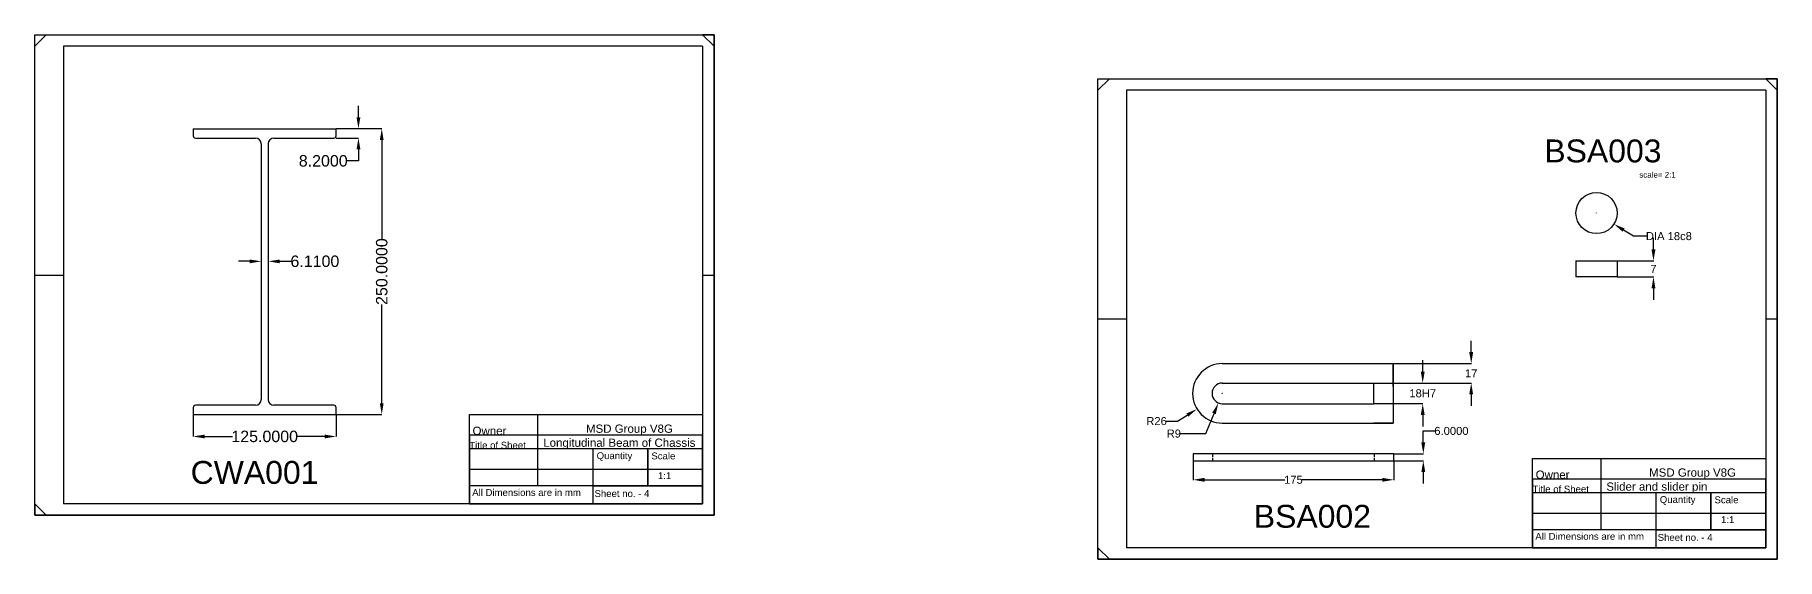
# Model space of a CAD drawing. Header units: inches. Extents: x 6036 to 12138, y -290 to 1789.
# Drawn here: x 10614 to 12138, y 50 to 509 of the extents above; entities that cross this region are included whole.
import ezdxf

# ---------------------------------------------------------------- set-up
doc = ezdxf.new("R2010")
doc.units = ezdxf.units.IN
doc.header["$MEASUREMENT"] = 0
doc.linetypes.add('AM_ISO02W050x2', pattern=[3.75, 3, -0.75])
doc.styles.get("Standard").update_dxf_attribs({"font": 'arial.ttf'})
doc.dimstyles.new('AM_ANSI$0', dxfattribs={"dimtxt": 10, "dimasz": 10, "dimexe": 0.1, "dimexo": 0.05, "dimgap": 0.06, "dimtad": 0, "dimtoh": 1, "dimdec": 4, "dimzin": 7, "dimdsep": 46, "dimtxsty": 'Standard', "dimcen": 0, "dimclrd": 256, "dimclre": 256, "dimclrt": 2, "dimadec": 0, "dimazin": 2, "dimtp": 0.1, "dimtm": 0.1, "dimtfac": 0.71, "dimtdec": 4, "dimtofl": 0, "dimtmove": 0, "dimatfit": 3, "dimfxl": 1, "dimtolj": 1, "dimtzin": 7, "dimlwd": -1, "dimlwe": -1, "dimarcsym": 1})
doc.dimstyles.new('Annotative', dxfattribs={"dimscale": 0, "dimtxt": 7, "dimasz": 10, "dimexe": 0.18, "dimexo": 0.0625, "dimgap": 0.09, "dimtad": 0, "dimtih": 1, "dimtoh": 1, "dimdec": 4, "dimzin": 0, "dimdsep": 46, "dimtxsty": 'Standard', "dimcen": 0.09, "dimadec": 0, "dimazin": 0, "dimtfac": 1, "dimtdec": 4, "dimtofl": 0, "dimtmove": 0, "dimatfit": 3, "dimfxl": 1, "dimtolj": 1, "dimtzin": 0, "dimarcsym": 0})

# ---------------------------------------------------------------- blocks, each defined once
blk = doc.blocks.new('*D68')
at = {"linetype": 'ByBlock', "transparency": 16777216}
for p, q in [((10752.8, 176.7), (10752.8, 157.6)), ((10877.8, 176.7), (10877.8, 157.6)), ((10762.8, 157.7), (10787.2, 157.7)), ((10867.8, 157.7), (10843.4, 157.7))]:
    blk.add_line(p, q, dxfattribs=at)
at = {"transparency": 16777216}
for points in [[(10762.8, 159.3), (10762.8, 156), (10752.8, 157.7)], [(10867.8, 159.3), (10867.8, 156), (10877.8, 157.7)]]:
    blk.add_solid(points, dxfattribs=at)
at = {"layer": 'Defpoints', "color": 0, "transparency": 16777216}
for p in [(10752.8, 176.8), (10877.8, 176.8), (10877.8, 157.7)]:
    blk.add_point(p, dxfattribs=at)
at = {"color": 2, "transparency": 16777216, "insert": (10815.3, 157.7), "char_height": 10, "attachment_point": 5}
blk.add_mtext('\\A1;{\\C3;125.0000}', dxfattribs=at)
blk = doc.blocks.new('*D69')
at = {"linetype": 'ByBlock', "transparency": 16777216}
for p, q in [((10897.3, 436.8), (10897.3, 446.8)), ((10877.9, 426.8), (10897.4, 426.8)), ((10877.9, 418.6), (10897.4, 418.6)), ((10897.3, 398.6), (10887.3, 398.6)), ((10897.3, 408.6), (10897.3, 398.6))]:
    blk.add_line(p, q, dxfattribs=at)
at = {"transparency": 16777216}
for points in [[(10895.6, 436.8), (10899, 436.8), (10897.3, 426.8)], [(10895.6, 408.6), (10899, 408.6), (10897.3, 418.6)]]:
    blk.add_solid(points, dxfattribs=at)
at = {"layer": 'Defpoints', "color": 0, "transparency": 16777216}
for p in [(10877.8, 426.8), (10877.8, 418.6), (10897.3, 418.6)]:
    blk.add_point(p, dxfattribs=at)
at = {"color": 2, "transparency": 16777216, "insert": (10866.5, 398.6), "char_height": 10, "attachment_point": 5}
blk.add_mtext('\\A1;{\\C3;8.2000}', dxfattribs=at)
blk = doc.blocks.new('*D70')
at = {"linetype": 'ByBlock', "transparency": 16777216}
for p, q in [((10877.9, 426.8), (10917.8, 426.8)), ((10917.7, 416.8), (10917.7, 330.4)), ((10917.7, 186.8), (10917.7, 273.1)), ((10877.9, 176.8), (10917.8, 176.8))]:
    blk.add_line(p, q, dxfattribs=at)
at = {"transparency": 16777216}
for points in [[(10916, 416.8), (10919.3, 416.8), (10917.7, 426.8)], [(10916, 186.8), (10919.3, 186.8), (10917.7, 176.8)]]:
    blk.add_solid(points, dxfattribs=at)
at = {"layer": 'Defpoints', "color": 0, "transparency": 16777216}
for p in [(10877.8, 426.8), (10877.8, 176.8), (10917.7, 176.8)]:
    blk.add_point(p, dxfattribs=at)
at = {"color": 2, "transparency": 16777216, "insert": (10917.7, 301.8), "char_height": 10, "width": 57.699, "attachment_point": 5, "rotation": 90}
blk.add_mtext('\\A1;{\\C3;250.0000}', dxfattribs=at)
blk = doc.blocks.new('*D71')
at = {"linetype": 'ByBlock', "transparency": 16777216}
for p, q in [((10812.3, 413.5), (10812.3, 310.7)), ((10818.4, 413.5), (10818.4, 310.7)), ((10802.3, 310.8), (10792.3, 310.8)), ((10828.4, 310.8), (10838.4, 310.8))]:
    blk.add_line(p, q, dxfattribs=at)
at = {"transparency": 16777216}
for points in [[(10802.3, 312.4), (10802.3, 309.1), (10812.3, 310.8)], [(10828.4, 312.4), (10828.4, 309.1), (10818.4, 310.8)]]:
    blk.add_solid(points, dxfattribs=at)
at = {"layer": 'Defpoints', "color": 0, "transparency": 16777216}
for p in [(10812.3, 413.6), (10818.4, 413.6), (10818.4, 310.8)]:
    blk.add_point(p, dxfattribs=at)
at = {"color": 2, "transparency": 16777216, "insert": (10859.2, 310.8), "char_height": 10, "attachment_point": 5}
blk.add_mtext('\\A1;{\\C3;6.1100}', dxfattribs=at)
blk = doc.blocks.new('*D99')
at = {"color": 0, "lineweight": -2, "transparency": 16777216}
for p, q in [((11828.6, 152.5), (11828.6, 162.5)), ((11828.6, 162.5), (11838.6, 162.5)), ((11802.8, 142.5), (11828.8, 142.5)), ((11802.8, 136.5), (11828.8, 136.5)), ((11828.6, 126.5), (11828.6, 116.5))]:
    blk.add_line(p, q, dxfattribs=at)
at = {"color": 0, "transparency": 16777216}
for points in [[(11826.9, 152.5), (11830.3, 152.5), (11828.6, 142.5)], [(11826.9, 126.5), (11830.3, 126.5), (11828.6, 136.5)]]:
    blk.add_solid(points, dxfattribs=at)
at = {"layer": 'Defpoints', "color": 0, "transparency": 16777216}
for p in [(11802.7, 142.5), (11828.6, 142.5), (11802.7, 136.5)]:
    blk.add_point(p, dxfattribs=at)
at = {"color": 0, "transparency": 16777216, "insert": (11853.2, 162.5), "char_height": 7, "attachment_point": 5}
blk.add_mtext('\\A1;6.0000', dxfattribs=at)
blk = doc.blocks.new('*D100')
at = {"color": 0, "lineweight": -2, "transparency": 16777216}
for p, q in [((11627.3, 136.4), (11627.3, 119.6)), ((11802.7, 136.4), (11802.7, 119.6)), ((11637.3, 119.8), (11707.5, 119.8)), ((11792.7, 119.8), (11722.5, 119.8))]:
    blk.add_line(p, q, dxfattribs=at)
at = {"color": 0, "transparency": 16777216}
for points in [[(11637.3, 121.5), (11637.3, 118.1), (11627.3, 119.8)], [(11792.7, 121.5), (11792.7, 118.1), (11802.7, 119.8)]]:
    blk.add_solid(points, dxfattribs=at)
at = {"layer": 'Defpoints', "color": 0, "transparency": 16777216}
for p in [(11627.3, 136.5), (11802.7, 136.5), (11802.7, 119.8)]:
    blk.add_point(p, dxfattribs=at)
at = {"color": 0, "transparency": 16777216, "insert": (11715, 119.8), "char_height": 7, "attachment_point": 5}
blk.add_mtext('\\A1;175', dxfattribs=at)
blk = doc.blocks.new('*D101')
at = {"color": 0, "lineweight": -2, "transparency": 16777216}
for p, q in [((11870.5, 231.4), (11870.5, 241.4)), ((11802.3, 221.4), (11870.7, 221.4)), ((11785.3, 204.4), (11870.7, 204.4)), ((11870.5, 194.4), (11870.5, 184.4))]:
    blk.add_line(p, q, dxfattribs=at)
at = {"color": 0, "transparency": 16777216}
for points in [[(11868.8, 231.4), (11872.2, 231.4), (11870.5, 221.4)], [(11868.8, 194.4), (11872.2, 194.4), (11870.5, 204.4)]]:
    blk.add_solid(points, dxfattribs=at)
at = {"layer": 'Defpoints', "color": 0, "transparency": 16777216}
for p in [(11802.2, 221.4), (11785.2, 204.4), (11870.5, 204.4)]:
    blk.add_point(p, dxfattribs=at)
at = {"color": 0, "transparency": 16777216, "insert": (11870.5, 212.9), "char_height": 7, "attachment_point": 5}
blk.add_mtext('\\A1;17', dxfattribs=at)
blk = doc.blocks.new('*D102')
at = {"color": 0, "lineweight": -2, "transparency": 16777216}
for p, q in [((11828.1, 214.4), (11828.1, 224.4)), ((11785.3, 204.4), (11828.3, 204.4)), ((11785.3, 186.4), (11828.3, 186.4)), ((11828.1, 176.4), (11828.1, 166.4))]:
    blk.add_line(p, q, dxfattribs=at)
at = {"color": 0, "transparency": 16777216}
for points in [[(11826.4, 214.4), (11829.8, 214.4), (11828.1, 204.4)], [(11826.4, 176.4), (11829.8, 176.4), (11828.1, 186.4)]]:
    blk.add_solid(points, dxfattribs=at)
at = {"layer": 'Defpoints', "color": 0, "transparency": 16777216}
for p in [(11785.2, 204.4), (11785.2, 186.4), (11828.1, 186.4)]:
    blk.add_point(p, dxfattribs=at)
at = {"color": 0, "transparency": 16777216, "insert": (11828.1, 195.4), "char_height": 7, "attachment_point": 5}
blk.add_mtext('\\A1;18H7', dxfattribs=at)
blk = doc.blocks.new('*D103')
at = {"color": 0, "lineweight": -2, "transparency": 16777216}
for p, q in [((11652.7, 195.4), (11652.9, 195.4)), ((11652.8, 195.3), (11652.8, 195.5)), ((11638.3, 160.2), (11645.6, 177.8)), ((11616.1, 160.2), (11638.3, 160.2))]:
    blk.add_line(p, q, dxfattribs=at)
at = {"color": 0, "transparency": 16777216}
blk.add_solid([(11644, 178.4), (11647.1, 177.2), (11649.4, 187)], dxfattribs=at)
at = {"layer": 'Defpoints', "color": 0, "transparency": 16777216}
for p in [(11649.4, 187), (11652.8, 195.4)]:
    blk.add_point(p, dxfattribs=at)
at = {"color": 0, "transparency": 16777216, "insert": (11610.4, 160.2), "char_height": 7, "attachment_point": 5}
blk.add_mtext('\\A1;R9', dxfattribs=at)
blk = doc.blocks.new('*D104')
at = {"color": 0, "lineweight": -2, "transparency": 16777216}
for p, q in [((11652.7, 195.4), (11652.9, 195.4)), ((11652.8, 195.3), (11652.8, 195.5)), ((11603.7, 171.1), (11613.7, 171.1)), ((11613.7, 171.1), (11622.2, 176.4))]:
    blk.add_line(p, q, dxfattribs=at)
at = {"color": 0, "transparency": 16777216}
blk.add_solid([(11621.4, 177.8), (11623.1, 175), (11630.7, 181.7)], dxfattribs=at)
at = {"layer": 'Defpoints', "color": 0, "transparency": 16777216}
for p in [(11652.8, 195.4), (11630.7, 181.7)]:
    blk.add_point(p, dxfattribs=at)
at = {"color": 0, "transparency": 16777216, "insert": (11595.3, 171.1), "char_height": 7, "attachment_point": 5}
blk.add_mtext('\\A1;R26', dxfattribs=at)
blk = doc.blocks.new('*D105')
at = {"color": 0, "lineweight": -2, "transparency": 16777216}
for p, q in [((11980, 353), (11980.2, 353)), ((11980.1, 352.9), (11980.1, 353.1)), ((12012.3, 332.8), (12003.8, 338.1)), ((12023.8, 332.8), (12012.3, 332.8))]:
    blk.add_line(p, q, dxfattribs=at)
at = {"color": 0, "transparency": 16777216}
blk.add_solid([(12004.7, 339.5), (12002.9, 336.7), (11995.3, 343.4)], dxfattribs=at)
at = {"layer": 'Defpoints', "color": 0, "transparency": 16777216}
for p in [(11964.9, 362.6), (11995.3, 343.4)]:
    blk.add_point(p, dxfattribs=at)
at = {"color": 0, "transparency": 16777216, "insert": (12043.4, 332.8), "char_height": 7, "attachment_point": 5}
blk.add_mtext('\\A1;DIA 18c8', dxfattribs=at)
blk = doc.blocks.new('*D106')
at = {"color": 0, "lineweight": -2, "transparency": 16777216}
for p, q in [((12029.9, 321.2), (12029.9, 331.2)), ((11998.2, 311.2), (12030.1, 311.2)), ((11998.2, 297.2), (12030.1, 297.2)), ((12029.9, 287.2), (12029.9, 277.2))]:
    blk.add_line(p, q, dxfattribs=at)
at = {"color": 0, "transparency": 16777216}
for points in [[(12028.2, 321.2), (12031.6, 321.2), (12029.9, 311.2)], [(12028.2, 287.2), (12031.6, 287.2), (12029.9, 297.2)]]:
    blk.add_solid(points, dxfattribs=at)
at = {"layer": 'Defpoints', "color": 0, "transparency": 16777216}
for p in [(11998.1, 311.2), (11998.1, 297.2), (12029.9, 297.2)]:
    blk.add_point(p, dxfattribs=at)
at = {"color": 0, "transparency": 16777216, "insert": (12029.9, 304.2), "char_height": 7, "attachment_point": 5}
blk.add_mtext('\\A1;7', dxfattribs=at)

msp = doc.modelspace()

# ---------------------------------------------------------------- linework, layer by layer
for p, q in [((10614.28199, 498.78986), (10624.28199, 508.78986)), ((11208.28199, 498.78986), (11198.28199, 508.78986)), ((11544.076, 460.44473), (11554.076, 470.44473)), ((12138.076, 460.44473), (12128.076, 470.44473)), ((10752.82061, 426.75061), (10877.82061, 426.75061)), ((10752.82061, 426.75061), (10752.82061, 420.55061)), ((10877.82061, 420.55061), (10877.82061, 426.75061)), ((10754.82061, 418.55061), (10807.26061, 418.55061)), ((10812.26061, 413.55061), (10812.26061, 189.95061)), ((10818.37061, 413.55061), (10818.37061, 189.95061)), ((10823.37061, 418.55061), (10875.82061, 418.55061)), ((11962.09523, 311.18898), (11962.09523, 297.18898)), ((11962.09523, 311.18898), (11998.09478, 311.18898)), ((11998.09478, 311.18898), (11998.09478, 297.18898)), ((11998.09478, 311.18898), (11998.09478, 297.18898)), ((10614.28199, 298.78986), (10639.28199, 298.78986)), ((11198.28199, 298.78986), (11208.28199, 298.78986)), ((11998.09478, 297.18898), (11962.09523, 297.18898)), ((11544.076, 260.44473), (11569.076, 260.44473)), ((12128.076, 260.44473), (12138.076, 260.44473)), ((11652.82931, 221.36014), (11802.22023, 221.36014)), ((11802.22023, 201.36014), (11802.22023, 221.36014)), ((11802.22023, 221.36014), (11802.22023, 169.36014)), ((11652.82931, 204.36014), (11785.22023, 204.36014)), ((11785.22023, 186.36014), (11785.22023, 204.36014)), ((10752.82061, 182.95061), (10752.82061, 176.75061)), ((10807.26061, 184.95061), (10754.82061, 184.95061)), ((10875.82061, 184.95061), (10823.37061, 184.95061)), ((10877.82061, 176.75061), (10877.82061, 182.95061)), ((11652.82931, 186.36014), (11785.22023, 186.36014)), ((10752.82061, 176.75061), (10877.82061, 176.75061)), ((11652.82931, 169.36014), (11802.22023, 169.36014)), ((11802.22023, 169.36014), (11785.22023, 169.36014)), ((11627.33057, 142.52619), (11627.33057, 136.46107)), ((11802.72148, 142.52619), (11627.33057, 142.52619)), ((11802.72148, 136.46107), (11802.72148, 142.52619)), ((11627.33057, 136.46107), (11802.72148, 136.46107)), ((11102.28199, 114.38986), (11102.28199, 98.78986)), ((10614.28199, 98.78986), (10624.28199, 88.78986)), ((12032.076, 76.04473), (12032.076, 60.44473)), ((11544.076, 60.44473), (11554.076, 50.44473))]:
    msp.add_line(p, q)
at = {"linetype": 'AM_ISO02W050x2'}
for p, q in [((11644.33102, 142.52619), (11644.33102, 136.46107)), ((11785.72148, 142.52619), (11785.72148, 136.46107))]:
    msp.add_line(p, q, dxfattribs=at)
for points in [[(10614.28199, 508.78986), (11208.28199, 508.78986), (11208.28199, 88.78986), (10614.28199, 88.78986)], [(11544.076, 470.44473), (12138.076, 470.44473), (12138.076, 50.44473), (11544.076, 50.44473)], [(10994.28199, 176.78986), (11198.28199, 176.78986), (11198.28199, 98.78986), (10994.28199, 98.78986)], [(10994.28199, 98.78986), (11198.28199, 98.78986), (11198.28199, 158.78986), (10994.28199, 158.78986)], [(10994.28199, 98.78986), (11198.28199, 98.78986), (11198.28199, 146.78986), (10994.28199, 146.78986)], [(11150.28199, 146.78986), (11102.28199, 146.78986), (11102.28199, 114.38986), (11150.28199, 114.38986)], [(11198.28199, 146.78986), (11150.28199, 146.78986), (11150.28199, 114.38986), (11198.28199, 114.38986)], [(11924.076, 138.44473), (12128.076, 138.44473), (12128.076, 60.44473), (11924.076, 60.44473)], [(10994.28199, 98.78986), (11198.28199, 98.78986), (11198.28199, 128.78986), (10994.28199, 128.78986)], [(10994.28199, 98.78986), (11198.28199, 98.78986), (11198.28199, 114.38986), (10994.28199, 114.38986)], [(11924.076, 60.44473), (12128.076, 60.44473), (12128.076, 120.44473), (11924.076, 120.44473)], [(11924.076, 60.44473), (12128.076, 60.44473), (12128.076, 108.44473), (11924.076, 108.44473)], [(12080.076, 108.44473), (12032.076, 108.44473), (12032.076, 76.04473), (12080.076, 76.04473)], [(12128.076, 108.44473), (12080.076, 108.44473), (12080.076, 76.04473), (12128.076, 76.04473)], [(11924.076, 60.44473), (12128.076, 60.44473), (12128.076, 90.44473), (11924.076, 90.44473)], [(11924.076, 60.44473), (12128.076, 60.44473), (12128.076, 76.04473), (11924.076, 76.04473)]]:
    msp.add_lwpolyline(points, close=True)
for points in [[(11198.28199, 88.78986), (11208.28199, 88.78986), (11208.28199, 508.78986), (11198.28199, 508.78986)], [(10639.28199, 498.78986), (10639.28199, 98.78986)], [(11198.28199, 498.78986), (10639.28199, 498.78986)], [(11198.28199, 498.78986), (11198.28199, 98.78986)], [(11569.076, 460.44473), (11569.076, 60.44473)], [(12128.076, 460.44473), (11569.076, 460.44473)], [(12128.076, 50.44473), (12138.076, 50.44473), (12138.076, 470.44473), (12128.076, 470.44473)], [(12128.076, 460.44473), (12128.076, 60.44473)], [(11054.28199, 114.38986), (11054.28199, 176.78986), (11198.28199, 176.78986), (11198.28199, 98.78986), (11054.28199, 98.78986)], [(11984.076, 76.04473), (11984.076, 138.44473), (12128.076, 138.44473), (12128.076, 60.44473), (11984.076, 60.44473)], [(10614.28199, 98.78986), (10614.28199, 88.78986), (11208.28199, 88.78986), (11208.28199, 98.78986)], [(11198.28199, 98.78986), (10639.28199, 98.78986)], [(11544.076, 60.44473), (11544.076, 50.44473), (12138.076, 50.44473), (12138.076, 60.44473)], [(12128.076, 60.44473), (11569.076, 60.44473)]]:
    msp.add_lwpolyline(points)
msp.add_circle((11980.095, 353.01136), 18)
for centre, radius, start, end in [((10754.82061, 420.55061), 2, 180, 270), ((10807.26061, 413.55061), 5, 0, 90), ((10823.37061, 413.55061), 5, 90, 180), ((10875.82061, 420.55061), 2, 270, 0), ((11652.82931, 195.36014), 26, 90, 270), ((11652.82931, 195.36014), 9, 90, 270), ((10754.82061, 182.95061), 2, 90, 180), ((10807.26061, 189.95061), 5, 270, 0), ((10823.37061, 189.95061), 5, 180, 270), ((10875.82061, 182.95061), 2, 0, 90)]:
    msp.add_arc(centre, radius, start, end)

# ---------------------------------------------------------------- texts
msp.add_text('scale= 2:1', height=4.975138).set_placement((12017.5413, 383.96277))
at = {"attachment_point": 1}
for s, width, gutter_width, heights, insert, char_height in [('{\\C0;BSA003}', 110.9702741, 1, [0], (11934.41833, 417.31948), 20), ('MSD Group V8G', 112.7393063, 15, [0], (11096.28199, 168.11155), 7.2), ('Title of Sheet', 54.7590919, 15, [0], (10994.28199, 152.9945), 6), (' Owner', 50.617645, 15, [0], (10994.28199, 166.24034), 7.2), ('Longitudinal Beam of Chassis', 138.9083223, 15, [0], (11058.91508, 155.83653), 7.2), ('Quantity', 40.2640362, 15, [0], (11105.62136, 143.88241), 6), ('Scale', 41.4144354, 15, [0], (11153.47805, 143.65252), 6), ('{\\C0;CWA001}', 110.9702741, 1, [0], (10750.54733, 136.2561), 20), ('\\pxi-3,l4,t4;1:1', 40.9471289, 15, [0], (11153.21799, 126.36259), 6), (' Owner', 50.617645, 15, [0], (11924.076, 127.8952), 7.2), ('MSD Group V8G', 112.7393063, 15, [0], (12026.076, 129.76642), 7.2), ('All Dimensions are in mm', 115.8458807, 15, [0], (10996.79342, 111.69823), 6), ('Sheet no. - 4', 87.2004007, 15, [2.1729], (11103.78072, 110.77869), 6), ('Title of Sheet', 54.7590919, 15, [0], (11924.076, 114.64937), 6), ('Slider and slider pin', 138.9083223, 15, [0], (11988.70909, 117.49139), 7.2), ('{\\C0;BSA002}', 110.9702741, 1, [0], (11680.34135, 97.91096), 20), ('Quantity', 40.2640362, 15, [0], (12035.41538, 105.53727), 6), ('Scale', 41.4144354, 15, [0], (12083.27206, 105.30738), 6), ('\\pxi-3,l4,t4;1:1', 40.9471289, 15, [0], (12083.01201, 88.01746), 6), ('All Dimensions are in mm', 115.8458807, 15, [0], (11926.58743, 73.3531), 6), ('Sheet no. - 4', 87.2004007, 15, [2.1729], (12033.57473, 72.43355), 6)]:
    msp.add_mtext_dynamic_manual_height_columns(s, width=width, gutter_width=gutter_width, heights=heights, dxfattribs=dict(at, insert=insert, char_height=char_height))

# ---------------------------------------------------------------- dimensions: what is measured, and where the dimension line sits
for base, p1, p2, text, dimstyle, picture, middle in [((10897.29013, 418.55061), (10877.82061, 426.75061), (10877.82061, 418.55061), '{\\C3;<>}', 'AM_ANSI$0', '*D69', (10866.4832, 398.55061)), ((10917.65408, 176.75061), (10877.82061, 426.75061), (10877.82061, 176.75061), '{\\C3;<>}', 'AM_ANSI$0', '*D70', (10917.65408, 301.75061)), ((12029.88562, 297.18898), (11998.09478, 311.18898), (11998.09478, 297.18898), '7', 'Annotative', '*D106', (12029.88562, 304.18898)), ((11870.49048, 204.36014), (11802.22023, 221.36014), (11785.22023, 204.36014), '17', 'Annotative', '*D101', (11870.49048, 212.86014)), ((11828.09693, 186.36014), (11785.22023, 204.36014), (11785.22023, 186.36014), '18H7', 'Annotative', '*D102', (11828.09693, 195.36014))]:
    dim = msp.add_linear_dim(base=base, p1=p1, p2=p2, angle=90, text=text, dimstyle=dimstyle)
    dim.commit()
    dim.dimension.update_dxf_attribs({"geometry": picture, "text_midpoint": middle})
for base, p1, p2, text, dimstyle, picture, middle in [((10818.37061, 310.77291), (10812.26061, 413.55061), (10818.37061, 413.55061), '{\\C3;<>}', 'AM_ANSI$0', '*D71', (10859.19801, 310.77291)), ((10877.82061, 157.67701), (10752.82061, 176.75061), (10877.82061, 176.75061), '{\\C3;<>}', 'AM_ANSI$0', '*D68', (10815.32061, 157.67701)), ((11802.72148, 119.81268), (11627.33057, 136.46107), (11802.72148, 136.46107), '175', 'Annotative', '*D100', (11715.02602, 119.81268))]:
    dim = msp.add_linear_dim(base=base, p1=p1, p2=p2, text=text, dimstyle=dimstyle)
    dim.commit()
    dim.dimension.update_dxf_attribs({"geometry": picture, "text_midpoint": middle})
dim = msp.add_diameter_dim_2p(p1=(11964.86155, 362.59999), p2=(11995.32846, 343.42273), text='DIA 18c8', dimstyle='Annotative')
dim.commit()
dim.dimension.update_dxf_attribs({"geometry": '*D105', "text_midpoint": (12043.38988, 332.76869), "dimtype": 163})
dim = msp.add_radius_dim(center=(11652.82931, 195.36014), mpoint=(11630.72915, 181.66405), text='R26', dimstyle='Annotative')
dim.commit()
dim.dimension.update_dxf_attribs({"geometry": '*D104', "text_midpoint": (11595.27818, 171.1286)})
dim = msp.add_radius_dim(center=(11652.82931, 195.36014), mpoint=(11649.39882, 187.03958), text='R9', dimstyle='Annotative')
dim.commit()
dim.dimension.update_dxf_attribs({"geometry": '*D103', "text_midpoint": (11610.36221, 160.1679), "dimtype": 164})
dim = msp.add_linear_dim(base=(11828.59818, 142.46107), p1=(11802.72148, 136.46107), p2=(11802.72148, 142.46107), angle=90, dimstyle='Annotative')
dim.commit()
dim.dimension.update_dxf_attribs({"geometry": '*D99', "text_midpoint": (11853.22536, 162.46107)})

doc.saveas('drawing.dxf')
